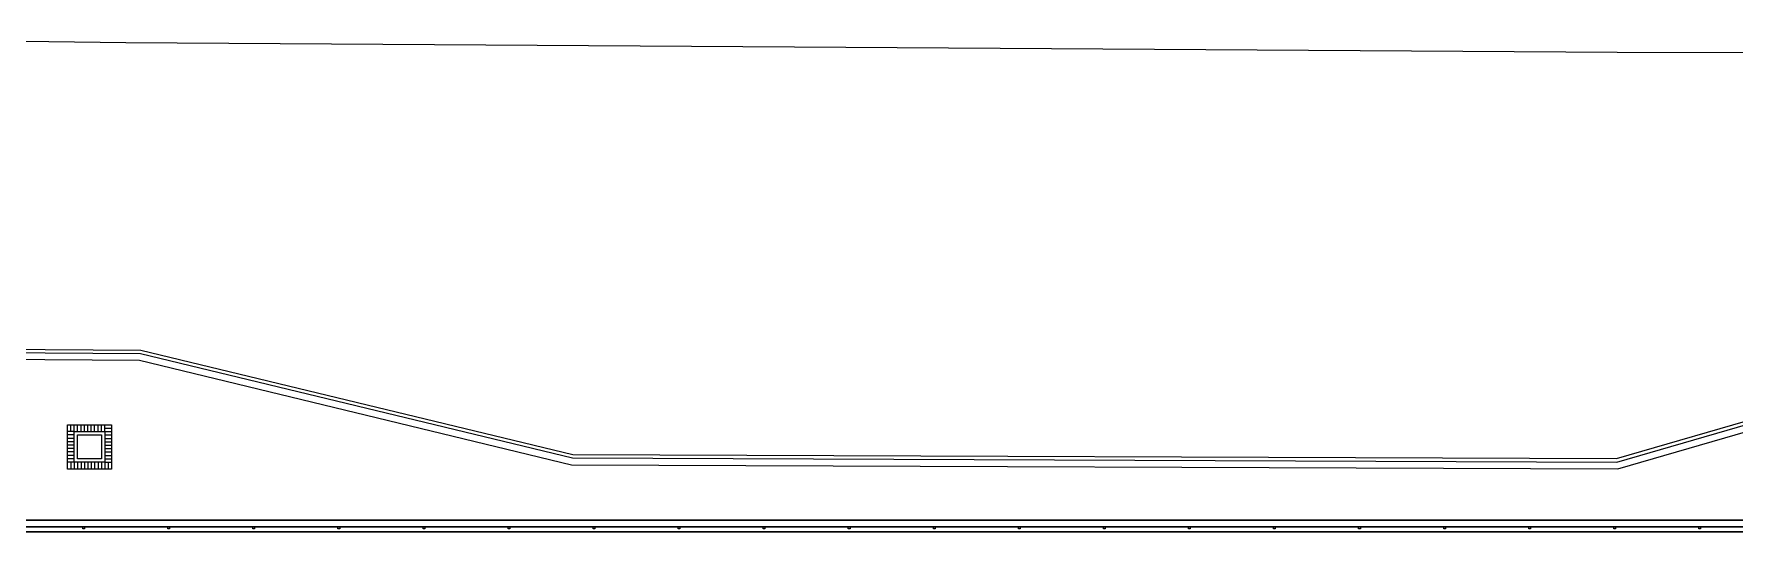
# Model space of a CAD drawing. Header units: inches. Extents: x 542787 to 543192, y 9574025 to 9574373.
# Drawn here: x 543078.73 to 543128.7, y 9574139.4 to 9574154.03 of the extents above; entities that cross this region are included whole.
import ezdxf

# ---------------------------------------------------------------- set-up
doc = ezdxf.new("R2010")
doc.units = ezdxf.units.IN
doc.header["$MEASUREMENT"] = 0
doc.linetypes.add('CONTINUO', pattern=[0])
doc.layers.add('I-ARQ', color=8, linetype='Continuous')

# ---------------------------------------------------------------- blocks, each defined once
blk = doc.blocks.new('MARACANAÚ')
at = {"layer": 'I-ARQ'}
for p, q in [((543199.42, 9574190.992), (543199.42, 9574064.273)), ((543199.42, 9574064.19), (543199.42, 9574190.992)), ((543199.62, 9574191.198), (543199.62, 9574064.19)), ((543199.62, 9574191.198), (543199.62, 9574064.19)), ((543199.62, 9574064.19), (543199.62, 9574191.198)), ((543199.77, 9574191.053), (543199.77, 9574064.19)), ((543199.77, 9574064.19), (543199.77, 9574191.053)), ((543199.62, 9574175.474), (543199.62, 9574175.524)), ((543199.62, 9574175.524), (543199.68, 9574175.524)), ((543199.68, 9574175.474), (543199.62, 9574175.474)), ((543199.68, 9574175.524), (543199.68, 9574175.474)), ((543199.62, 9574172.974), (543199.62, 9574173.024)), ((543199.62, 9574173.024), (543199.68, 9574173.024)), ((543199.68, 9574172.974), (543199.62, 9574172.974)), ((543199.68, 9574173.024), (543199.68, 9574172.974)), ((543199.62, 9574170.474), (543199.62, 9574170.524)), ((543199.62, 9574170.524), (543199.68, 9574170.524)), ((543199.68, 9574170.474), (543199.62, 9574170.474)), ((543199.68, 9574170.524), (543199.68, 9574170.474)), ((543199.62, 9574167.974), (543199.62, 9574168.024)), ((543199.62, 9574168.024), (543199.68, 9574168.024)), ((543199.68, 9574167.974), (543199.62, 9574167.974)), ((543199.68, 9574168.024), (543199.68, 9574167.974)), ((543199.62, 9574165.474), (543199.62, 9574165.524)), ((543199.62, 9574165.524), (543199.68, 9574165.524)), ((543199.68, 9574165.474), (543199.62, 9574165.474)), ((543199.68, 9574165.524), (543199.68, 9574165.474)), ((543199.62, 9574162.974), (543199.62, 9574163.024)), ((543199.62, 9574163.024), (543199.68, 9574163.024)), ((543199.68, 9574162.974), (543199.62, 9574162.974)), ((543199.68, 9574163.024), (543199.68, 9574162.974)), ((543199.62, 9574160.474), (543199.62, 9574160.524)), ((543199.62, 9574160.524), (543199.68, 9574160.524)), ((543199.68, 9574160.474), (543199.62, 9574160.474)), ((543199.68, 9574160.524), (543199.68, 9574160.474)), ((543199.62, 9574157.974), (543199.62, 9574158.024)), ((543199.62, 9574158.024), (543199.68, 9574158.024)), ((543199.68, 9574157.974), (543199.62, 9574157.974)), ((543199.68, 9574158.024), (543199.68, 9574157.974)), ((543199.62, 9574155.474), (543199.62, 9574155.524)), ((543199.62, 9574155.524), (543199.68, 9574155.524)), ((543199.68, 9574155.474), (543199.62, 9574155.474)), ((543199.68, 9574155.524), (543199.68, 9574155.474)), ((543199.62, 9574152.974), (543199.62, 9574153.024)), ((543199.62, 9574153.024), (543199.68, 9574153.024)), ((543199.68, 9574152.974), (543199.62, 9574152.974)), ((543199.68, 9574153.024), (543199.68, 9574152.974)), ((543199.62, 9574150.474), (543199.62, 9574150.524)), ((543199.62, 9574150.524), (543199.68, 9574150.524)), ((543199.68, 9574150.474), (543199.62, 9574150.474)), ((543199.68, 9574150.524), (543199.68, 9574150.474)), ((543199.62, 9574147.974), (543199.62, 9574148.024)), ((543199.62, 9574148.024), (543199.68, 9574148.024)), ((543199.68, 9574147.974), (543199.62, 9574147.974)), ((543199.68, 9574148.024), (543199.68, 9574147.974)), ((543199.62, 9574145.474), (543199.62, 9574145.524)), ((543199.62, 9574145.524), (543199.68, 9574145.524)), ((543199.68, 9574145.474), (543199.62, 9574145.474)), ((543199.68, 9574145.524), (543199.68, 9574145.474)), ((543199.62, 9574142.974), (543199.62, 9574143.024)), ((543199.62, 9574143.024), (543199.68, 9574143.024)), ((543199.68, 9574142.974), (543199.62, 9574142.974)), ((543199.68, 9574143.024), (543199.68, 9574142.974)), ((543199.62, 9574140.474), (543199.62, 9574140.524)), ((543199.62, 9574140.524), (543199.68, 9574140.524)), ((543199.68, 9574140.474), (543199.62, 9574140.474)), ((543199.68, 9574140.524), (543199.68, 9574140.474)), ((543199.62, 9574137.974), (543199.62, 9574138.024)), ((543199.62, 9574138.024), (543199.68, 9574138.024)), ((543199.68, 9574137.974), (543199.62, 9574137.974)), ((543199.68, 9574138.024), (543199.68, 9574137.974)), ((543199.62, 9574135.474), (543199.62, 9574135.524)), ((543199.62, 9574135.524), (543199.68, 9574135.524)), ((543199.68, 9574135.474), (543199.62, 9574135.474)), ((543199.68, 9574135.524), (543199.68, 9574135.474)), ((543199.62, 9574132.974), (543199.62, 9574133.024)), ((543199.62, 9574133.024), (543199.68, 9574133.024)), ((543199.68, 9574132.974), (543199.62, 9574132.974)), ((543199.68, 9574133.024), (543199.68, 9574132.974)), ((543199.62, 9574130.474), (543199.62, 9574130.524)), ((543199.62, 9574130.524), (543199.68, 9574130.524)), ((543199.68, 9574130.474), (543199.62, 9574130.474)), ((543199.68, 9574130.524), (543199.68, 9574130.474)), ((543193.827, 9574053.553), (543194.429, 9574129.676)), ((543193.926, 9574053.469), (543194.529, 9574129.664)), ((543194.125, 9574053.301), (543194.728, 9574129.64)), ((543196.62, 9574127.52), (543196.62, 9574128.82)), ((543196.62, 9574128.82), (543197.92, 9574128.82)), ((543196.82, 9574128.62), (543196.62, 9574128.62)), ((543196.82, 9574128.62), (543196.62, 9574128.62)), ((543196.82, 9574128.52), (543196.62, 9574128.52)), ((543196.82, 9574128.42), (543196.62, 9574128.42)), ((543196.72, 9574128.62), (543196.72, 9574128.82)), ((543196.82, 9574128.62), (543196.82, 9574128.82)), ((543196.82, 9574128.62), (543196.82, 9574128.82)), ((543196.82, 9574127.72), (543196.82, 9574128.62)), ((543196.82, 9574128.62), (543197.72, 9574128.62)), ((543196.92, 9574128.62), (543196.92, 9574128.82)), ((543196.92, 9574127.82), (543196.92, 9574128.52)), ((543196.92, 9574128.52), (543197.62, 9574128.52)), ((543197.02, 9574128.62), (543197.02, 9574128.82)), ((543197.12, 9574128.62), (543197.12, 9574128.82)), ((543197.22, 9574128.62), (543197.22, 9574128.82)), ((543197.32, 9574128.62), (543197.32, 9574128.82)), ((543197.42, 9574128.62), (543197.42, 9574128.82)), ((543197.52, 9574128.62), (543197.52, 9574128.82)), ((543197.62, 9574128.62), (543197.62, 9574128.82)), ((543197.62, 9574128.52), (543197.62, 9574127.82)), ((543197.72, 9574128.62), (543197.72, 9574128.82)), ((543197.72, 9574128.62), (543197.72, 9574128.82)), ((543197.72, 9574128.72), (543197.92, 9574128.72)), ((543197.72, 9574128.62), (543197.92, 9574128.62)), ((543197.72, 9574128.62), (543197.92, 9574128.62)), ((543197.72, 9574128.62), (543197.72, 9574127.72)), ((543197.72, 9574128.52), (543197.92, 9574128.52)), ((543197.72, 9574128.42), (543197.92, 9574128.42)), ((543197.92, 9574128.82), (543197.92, 9574127.52)), ((543196.82, 9574128.32), (543196.62, 9574128.32)), ((543196.82, 9574128.22), (543196.62, 9574128.22)), ((543196.82, 9574128.12), (543196.62, 9574128.12)), ((543196.82, 9574128.02), (543196.62, 9574128.02)), ((543196.82, 9574127.92), (543196.62, 9574127.92)), ((543197.72, 9574128.32), (543197.92, 9574128.32)), ((543197.72, 9574128.22), (543197.92, 9574128.22)), ((543197.72, 9574128.12), (543197.92, 9574128.12)), ((543197.72, 9574128.02), (543197.92, 9574128.02)), ((543197.72, 9574127.92), (543197.92, 9574127.92)), ((543199.62, 9574127.974), (543199.62, 9574128.024)), ((543199.62, 9574128.024), (543199.68, 9574128.024)), ((543199.68, 9574127.974), (543199.62, 9574127.974)), ((543199.68, 9574128.024), (543199.68, 9574127.974)), ((543196.82, 9574127.82), (543196.62, 9574127.82)), ((543196.82, 9574127.72), (543196.62, 9574127.72)), ((543196.82, 9574127.72), (543196.62, 9574127.72)), ((543196.82, 9574127.62), (543196.62, 9574127.62)), ((543197.92, 9574127.52), (543196.62, 9574127.52)), ((543196.82, 9574127.72), (543196.82, 9574127.52)), ((543196.82, 9574127.72), (543196.82, 9574127.52)), ((543197.72, 9574127.72), (543196.82, 9574127.72)), ((543197.62, 9574127.82), (543196.92, 9574127.82)), ((543196.92, 9574127.72), (543196.92, 9574127.52)), ((543197.02, 9574127.72), (543197.02, 9574127.52)), ((543197.12, 9574127.72), (543197.12, 9574127.52)), ((543197.22, 9574127.72), (543197.22, 9574127.52)), ((543197.32, 9574127.72), (543197.32, 9574127.52)), ((543197.42, 9574127.72), (543197.42, 9574127.52)), ((543197.52, 9574127.72), (543197.52, 9574127.52)), ((543197.62, 9574127.72), (543197.62, 9574127.52)), ((543197.72, 9574127.82), (543197.92, 9574127.82)), ((543197.72, 9574127.72), (543197.92, 9574127.72)), ((543197.72, 9574127.72), (543197.92, 9574127.72)), ((543197.72, 9574127.72), (543197.72, 9574127.52)), ((543197.72, 9574127.72), (543197.72, 9574127.52)), ((543197.72, 9574127.62), (543197.92, 9574127.62))]:
    blk.add_line(p, q, dxfattribs=at)
at = {"layer": 'I-ARQ', "linetype": 'CONTINUO'}
for p, q in [((543185.677, 9574173.077), (543185.698, 9574184.319)), ((543197.615, 9574173.051), (543194.7, 9574183.096)), ((543197.716, 9574173.065), (543194.8, 9574183.11)), ((543197.916, 9574173.093), (543195, 9574183.138)), ((543185.397, 9574129.234), (543185.677, 9574173.077)), ((543197.494, 9574142.377), (543197.615, 9574173.051)), ((543197.594, 9574142.365), (543197.716, 9574173.065)), ((543197.794, 9574142.341), (543197.916, 9574173.093)), ((543194.429, 9574129.676), (543197.494, 9574142.377)), ((543194.529, 9574129.664), (543197.594, 9574142.365)), ((543194.728, 9574129.64), (543197.794, 9574142.341)), ((543185.144, 9574112.399), (543185.397, 9574129.234))]:
    blk.add_line(p, q, dxfattribs=at)

msp = doc.modelspace()

# ---------------------------------------------------------------- block references
at = {"layer": 'I-ARQ', "rotation": 270}
msp.add_blockref('MARACANAÚ', (-9031047.807, 10117339.169), dxfattribs=at)

doc.saveas('drawing.dxf')
